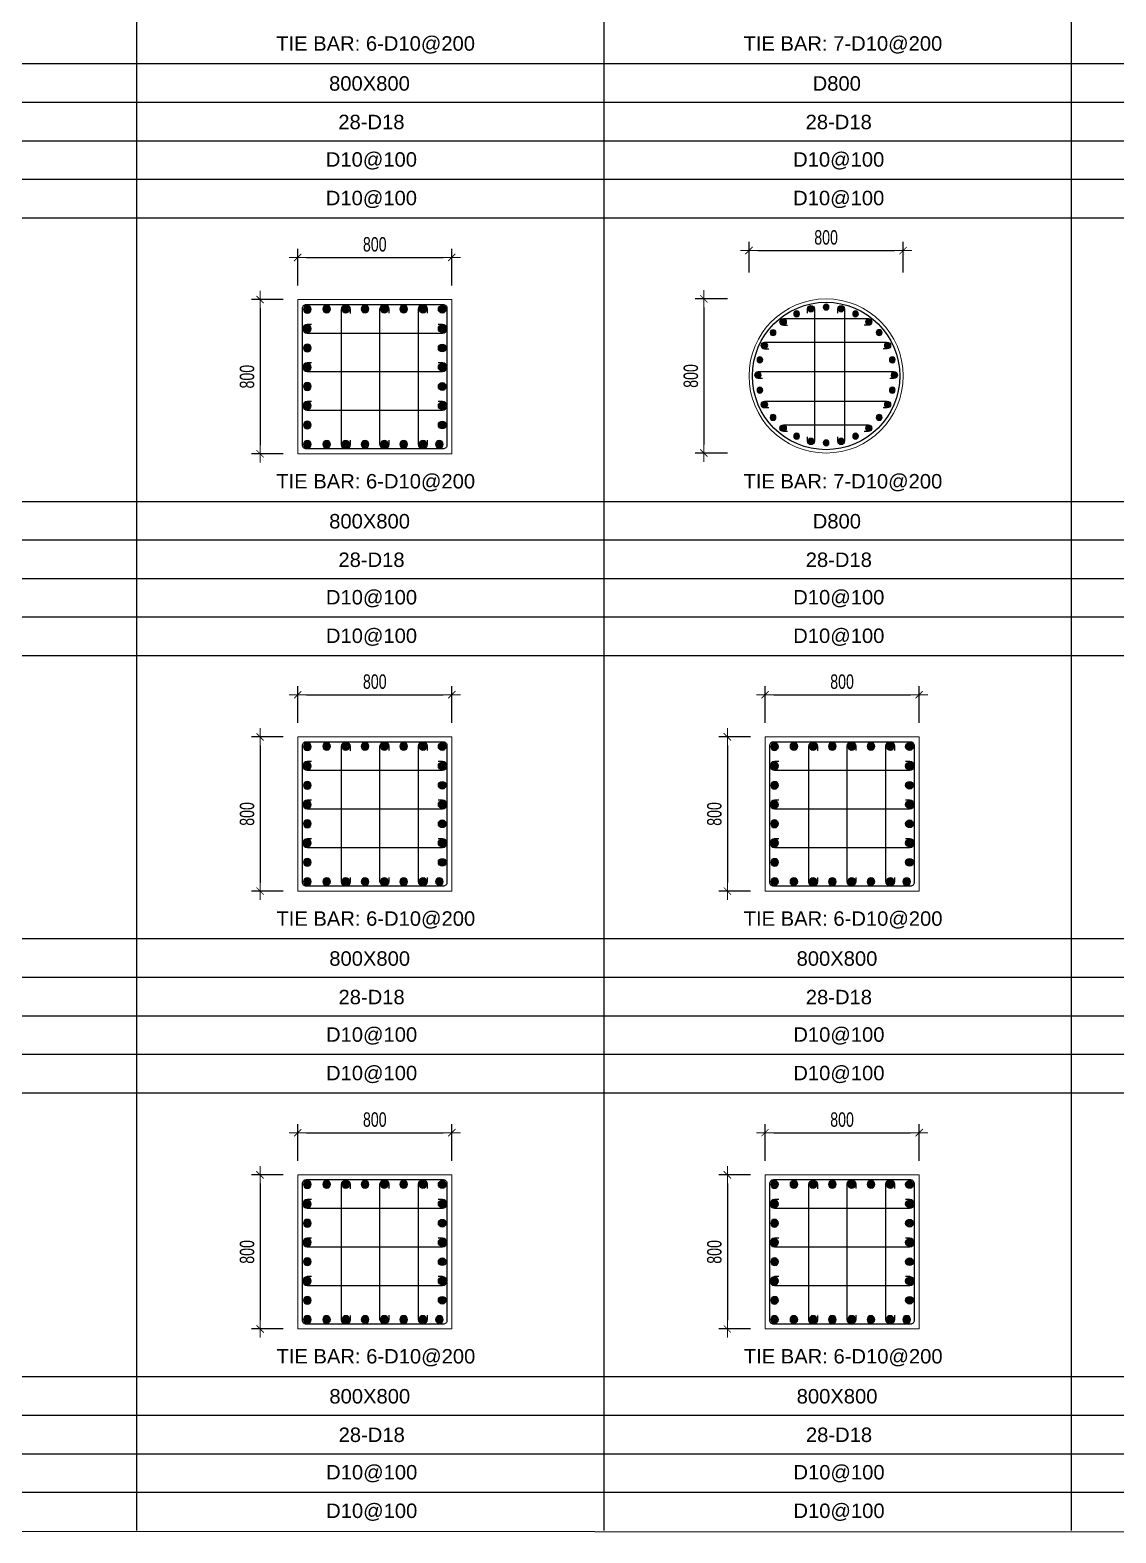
# Model space of a CAD drawing. Header units: millimetres. Extents: x 49323 to 538172, y -39336 to 181761.
# Drawn here: x 268260 to 273898, y 130327 to 138126 of the extents above; entities that cross this region are included whole.
import ezdxf
from ezdxf.enums import TextEntityAlignment as Align

# ---------------------------------------------------------------- set-up
doc = ezdxf.new("R2010")
doc.units = ezdxf.units.MM
doc.linetypes.add('CENTER2', pattern=[1.125, 0.75, -0.125, 0.125, -0.125])
doc.layers.get('Defpoints').update_dxf_attribs({"color": 151, "lineweight": 9})
for name, color, linetype in [('2', 2, 'Continuous'), ('A-ANNO-LEAD', 4, 'Continuous'), ('CEN', 1, 'CENTER2'), ('STL', 3, 'Continuous'), ('TIT1', 3, 'Continuous')]:
    doc.layers.add(name, color=color, linetype=linetype)
doc.layers.add('NDC_S_CONTINUOUS', color=3, linetype='Continuous', lineweight=20)
doc.layers.add('NDC_S_DIM', color=1, linetype='Continuous', lineweight=15)
doc.styles.add('NDC_ARIAL', font='arial.ttf', dxfattribs={"width": 0.85})
doc.styles.add('NDC_DIM', font='', dxfattribs={"width": 0.75})
doc.styles.get('NDC_DIM').set_extended_font_data('Dotum')
doc.dimstyles.new('NDC_dim_30', dxfattribs={"dimscale": 30, "dimtxt": 2.5, "dimasz": 1.5, "dimexe": 1.5, "dimexo": 2.5, "dimgap": 1, "dimtad": 1, "dimdec": 0, "dimzin": 0, "dimdsep": 46, "dimtxsty": 'NDC_DIM', "dimblk": 'DIMMARK', "dimcen": 0.09, "dimdle": 1.2, "dimclrd": 1, "dimclre": 1, "dimclrt": 3, "dimadec": 0, "dimazin": 0, "dimtfac": 1, "dimtdec": 0, "dimtix": 1, "dimtofl": 0, "dimtmove": 0, "dimatfit": 3, "dimfxl": 8, "dimfxlon": 1, "dimtolj": 1, "dimtzin": 0, "dimarcsym": 0})

# ---------------------------------------------------------------- blocks, each defined once
blk = doc.blocks.new('8')
at = {"layer": '2'}
blk.add_hatch(color=256, dxfattribs=at).paths.add_polyline_path([(20, 0, 0.386127), (1.9, 19.9), (-1.9, 19.9, 0.386127), (-20, 0, 1)])
blk.add_circle((0, 0), 20, dxfattribs=at)
blk = doc.blocks.new('5')
at = {"layer": 'CEN', "rotation": 180}
blk.add_blockref('8', (0, 0), dxfattribs=at)
blk = doc.blocks.new('DIMMARK')
at = {"layer": 'NDC_S_DIM', "color": 1}
blk.add_line((-1.5, 0), (1, 0), dxfattribs=at)
at = {"layer": 'NDC_S_DIM', "color": 2, "const_width": 0.1}
blk.add_lwpolyline([(-0.42, -0.42), (0.42, 0.42)], dxfattribs=at)
blk = doc.blocks.new('*D1396')
at = {"layer": 'Defpoints', "color": 0, "ltscale": 40, "transparency": 16777216}
for p in [(270450.1, 132403.9), (269650.1, 132182.6), (270450.1, 132182.6)]:
    blk.add_point(p, dxfattribs=at)
at = {"layer": 'NDC_S_DIM', "color": 1, "lineweight": -2, "ltscale": 40, "transparency": 16777216}
for p, q in [((269650.1, 132257.6), (269650.1, 132448.9)), ((270450.1, 132257.6), (270450.1, 132448.9)), ((269695.1, 132403.9), (270405.1, 132403.9))]:
    blk.add_line(p, q, dxfattribs=at)
at = {"layer": 'NDC_S_DIM', "color": 1, "lineweight": -2, "ltscale": 40, "transparency": 16777216, "xscale": 45, "yscale": 45, "zscale": 45, "rotation": 180}
blk.add_blockref('DIMMARK', (269650.1, 132403.9), dxfattribs=at)
at = {"layer": 'NDC_S_DIM', "color": 1, "lineweight": -2, "ltscale": 40, "transparency": 16777216, "xscale": 45, "yscale": 45, "zscale": 45}
blk.add_blockref('DIMMARK', (270450.1, 132403.9), dxfattribs=at)
at = {"layer": 'NDC_S_DIM', "color": 3, "ltscale": 40, "transparency": 16777216, "insert": (270050.1, 132471.5), "char_height": 75, "attachment_point": 5, "style": 'NDC_DIM'}
blk.add_mtext('\\A1;800', dxfattribs=at)
blk = doc.blocks.new('*D1397')
at = {"layer": 'Defpoints', "color": 0, "ltscale": 40, "transparency": 16777216}
for p in [(269650.1, 132185.1), (269454.7, 131385.1), (269650.1, 131385.1)]:
    blk.add_point(p, dxfattribs=at)
at = {"layer": 'NDC_S_DIM', "color": 1, "lineweight": -2, "ltscale": 40, "transparency": 16777216}
for p, q in [((269575.1, 132185.1), (269409.7, 132185.1)), ((269454.7, 132140.1), (269454.7, 131430.1)), ((269575.1, 131385.1), (269409.7, 131385.1))]:
    blk.add_line(p, q, dxfattribs=at)
at = {"layer": 'NDC_S_DIM', "color": 1, "lineweight": -2, "ltscale": 40, "transparency": 16777216, "xscale": 45, "yscale": 45, "zscale": 45}
for p, rotation in [((269454.7, 132185.1), 90), ((269454.7, 131385.1), 270)]:
    blk.add_blockref('DIMMARK', p, dxfattribs=dict(at, rotation=rotation))
at = {"layer": 'NDC_S_DIM', "color": 3, "ltscale": 40, "transparency": 16777216, "insert": (269387.2, 131785.1), "char_height": 75, "attachment_point": 5, "rotation": 90, "style": 'NDC_DIM'}
blk.add_mtext('\\A1;800', dxfattribs=at)
blk = doc.blocks.new('*D1398')
at = {"layer": 'Defpoints', "color": 0, "ltscale": 40, "transparency": 16777216}
for p in [(270450.1, 134676.8), (269650.1, 134455.4), (270450.1, 134455.4)]:
    blk.add_point(p, dxfattribs=at)
at = {"layer": 'NDC_S_DIM', "color": 1, "lineweight": -2, "ltscale": 40, "transparency": 16777216}
for p, q in [((269650.1, 134530.4), (269650.1, 134721.8)), ((270450.1, 134530.4), (270450.1, 134721.8)), ((269695.1, 134676.8), (270405.1, 134676.8))]:
    blk.add_line(p, q, dxfattribs=at)
at = {"layer": 'NDC_S_DIM', "color": 1, "lineweight": -2, "ltscale": 40, "transparency": 16777216, "xscale": 45, "yscale": 45, "zscale": 45, "rotation": 180}
blk.add_blockref('DIMMARK', (269650.1, 134676.8), dxfattribs=at)
at = {"layer": 'NDC_S_DIM', "color": 1, "lineweight": -2, "ltscale": 40, "transparency": 16777216, "xscale": 45, "yscale": 45, "zscale": 45}
blk.add_blockref('DIMMARK', (270450.1, 134676.8), dxfattribs=at)
at = {"layer": 'NDC_S_DIM', "color": 3, "ltscale": 40, "transparency": 16777216, "insert": (270050.1, 134744.4), "char_height": 75, "attachment_point": 5, "style": 'NDC_DIM'}
blk.add_mtext('\\A1;800', dxfattribs=at)
blk = doc.blocks.new('*D1399')
at = {"layer": 'Defpoints', "color": 0, "ltscale": 40, "transparency": 16777216}
for p in [(269650.1, 134458), (269454.7, 133658), (269650.1, 133658)]:
    blk.add_point(p, dxfattribs=at)
at = {"layer": 'NDC_S_DIM', "color": 1, "lineweight": -2, "ltscale": 40, "transparency": 16777216}
for p, q in [((269575.1, 134458), (269409.7, 134458)), ((269454.7, 134413), (269454.7, 133703)), ((269575.1, 133658), (269409.7, 133658))]:
    blk.add_line(p, q, dxfattribs=at)
at = {"layer": 'NDC_S_DIM', "color": 1, "lineweight": -2, "ltscale": 40, "transparency": 16777216, "xscale": 45, "yscale": 45, "zscale": 45}
for p, rotation in [((269454.7, 134458), 90), ((269454.7, 133658), 270)]:
    blk.add_blockref('DIMMARK', p, dxfattribs=dict(at, rotation=rotation))
at = {"layer": 'NDC_S_DIM', "color": 3, "ltscale": 40, "transparency": 16777216, "insert": (269387.2, 134058), "char_height": 75, "attachment_point": 5, "rotation": 90, "style": 'NDC_DIM'}
blk.add_mtext('\\A1;800', dxfattribs=at)
blk = doc.blocks.new('*D1400')
at = {"layer": 'Defpoints', "color": 0, "ltscale": 40, "transparency": 16777216}
for p in [(270450.1, 136946.2), (269650.1, 136724.9), (270450.1, 136724.9)]:
    blk.add_point(p, dxfattribs=at)
at = {"layer": 'NDC_S_DIM', "color": 1, "lineweight": -2, "ltscale": 40, "transparency": 16777216}
for p, q in [((269650.1, 136799.9), (269650.1, 136991.2)), ((270450.1, 136799.9), (270450.1, 136991.2)), ((269695.1, 136946.2), (270405.1, 136946.2))]:
    blk.add_line(p, q, dxfattribs=at)
at = {"layer": 'NDC_S_DIM', "color": 1, "lineweight": -2, "ltscale": 40, "transparency": 16777216, "xscale": 45, "yscale": 45, "zscale": 45, "rotation": 180}
blk.add_blockref('DIMMARK', (269650.1, 136946.2), dxfattribs=at)
at = {"layer": 'NDC_S_DIM', "color": 1, "lineweight": -2, "ltscale": 40, "transparency": 16777216, "xscale": 45, "yscale": 45, "zscale": 45}
blk.add_blockref('DIMMARK', (270450.1, 136946.2), dxfattribs=at)
at = {"layer": 'NDC_S_DIM', "color": 3, "ltscale": 40, "transparency": 16777216, "insert": (270050.1, 137013.8), "char_height": 75, "attachment_point": 5, "style": 'NDC_DIM'}
blk.add_mtext('\\A1;800', dxfattribs=at)
blk = doc.blocks.new('*D1401')
at = {"layer": 'Defpoints', "color": 0, "ltscale": 40, "transparency": 16777216}
for p in [(269650.1, 136727.4), (269454.7, 135927.4), (269650.1, 135927.4)]:
    blk.add_point(p, dxfattribs=at)
at = {"layer": 'NDC_S_DIM', "color": 1, "lineweight": -2, "ltscale": 40, "transparency": 16777216}
for p, q in [((269575.1, 136727.4), (269409.7, 136727.4)), ((269454.7, 136682.4), (269454.7, 135972.4)), ((269575.1, 135927.4), (269409.7, 135927.4))]:
    blk.add_line(p, q, dxfattribs=at)
at = {"layer": 'NDC_S_DIM', "color": 1, "lineweight": -2, "ltscale": 40, "transparency": 16777216, "xscale": 45, "yscale": 45, "zscale": 45}
for p, rotation in [((269454.7, 136727.4), 90), ((269454.7, 135927.4), 270)]:
    blk.add_blockref('DIMMARK', p, dxfattribs=dict(at, rotation=rotation))
at = {"layer": 'NDC_S_DIM', "color": 3, "ltscale": 40, "transparency": 16777216, "insert": (269387.2, 136327.4), "char_height": 75, "attachment_point": 5, "rotation": 90, "style": 'NDC_DIM'}
blk.add_mtext('\\A1;800', dxfattribs=at)
blk = doc.blocks.new('*D1404')
at = {"layer": 'Defpoints', "color": 0, "ltscale": 40, "transparency": 16777216}
for p in [(272876.2, 132403.9), (272076.2, 132182.6), (272876.2, 132182.6)]:
    blk.add_point(p, dxfattribs=at)
at = {"layer": 'NDC_S_DIM', "color": 1, "lineweight": -2, "ltscale": 40, "transparency": 16777216}
for p, q in [((272076.2, 132257.6), (272076.2, 132448.9)), ((272876.2, 132257.6), (272876.2, 132448.9)), ((272121.2, 132403.9), (272831.2, 132403.9))]:
    blk.add_line(p, q, dxfattribs=at)
at = {"layer": 'NDC_S_DIM', "color": 1, "lineweight": -2, "ltscale": 40, "transparency": 16777216, "xscale": 45, "yscale": 45, "zscale": 45, "rotation": 180}
blk.add_blockref('DIMMARK', (272076.2, 132403.9), dxfattribs=at)
at = {"layer": 'NDC_S_DIM', "color": 1, "lineweight": -2, "ltscale": 40, "transparency": 16777216, "xscale": 45, "yscale": 45, "zscale": 45}
blk.add_blockref('DIMMARK', (272876.2, 132403.9), dxfattribs=at)
at = {"layer": 'NDC_S_DIM', "color": 3, "ltscale": 40, "transparency": 16777216, "insert": (272476.2, 132471.5), "char_height": 75, "attachment_point": 5, "style": 'NDC_DIM'}
blk.add_mtext('\\A1;800', dxfattribs=at)
blk = doc.blocks.new('*D1405')
at = {"layer": 'Defpoints', "color": 0, "ltscale": 40, "transparency": 16777216}
for p in [(272076.2, 132185.1), (271880.8, 131385.1), (272076.2, 131385.1)]:
    blk.add_point(p, dxfattribs=at)
at = {"layer": 'NDC_S_DIM', "color": 1, "lineweight": -2, "ltscale": 40, "transparency": 16777216}
for p, q in [((272001.2, 132185.1), (271835.8, 132185.1)), ((271880.8, 132140.1), (271880.8, 131430.1)), ((272001.2, 131385.1), (271835.8, 131385.1))]:
    blk.add_line(p, q, dxfattribs=at)
at = {"layer": 'NDC_S_DIM', "color": 1, "lineweight": -2, "ltscale": 40, "transparency": 16777216, "xscale": 45, "yscale": 45, "zscale": 45}
for p, rotation in [((271880.8, 132185.1), 90), ((271880.8, 131385.1), 270)]:
    blk.add_blockref('DIMMARK', p, dxfattribs=dict(at, rotation=rotation))
at = {"layer": 'NDC_S_DIM', "color": 3, "ltscale": 40, "transparency": 16777216, "insert": (271813.3, 131785.1), "char_height": 75, "attachment_point": 5, "rotation": 90, "style": 'NDC_DIM'}
blk.add_mtext('\\A1;800', dxfattribs=at)
blk = doc.blocks.new('*D1406')
at = {"layer": 'Defpoints', "color": 0, "ltscale": 40, "transparency": 16777216}
for p in [(272876.2, 134676.8), (272076.2, 134455.4), (272876.2, 134455.4)]:
    blk.add_point(p, dxfattribs=at)
at = {"layer": 'NDC_S_DIM', "color": 1, "lineweight": -2, "ltscale": 40, "transparency": 16777216}
for p, q in [((272076.2, 134530.4), (272076.2, 134721.8)), ((272876.2, 134530.4), (272876.2, 134721.8)), ((272121.2, 134676.8), (272831.2, 134676.8))]:
    blk.add_line(p, q, dxfattribs=at)
at = {"layer": 'NDC_S_DIM', "color": 1, "lineweight": -2, "ltscale": 40, "transparency": 16777216, "xscale": 45, "yscale": 45, "zscale": 45, "rotation": 180}
blk.add_blockref('DIMMARK', (272076.2, 134676.8), dxfattribs=at)
at = {"layer": 'NDC_S_DIM', "color": 1, "lineweight": -2, "ltscale": 40, "transparency": 16777216, "xscale": 45, "yscale": 45, "zscale": 45}
blk.add_blockref('DIMMARK', (272876.2, 134676.8), dxfattribs=at)
at = {"layer": 'NDC_S_DIM', "color": 3, "ltscale": 40, "transparency": 16777216, "insert": (272476.2, 134744.4), "char_height": 75, "attachment_point": 5, "style": 'NDC_DIM'}
blk.add_mtext('\\A1;800', dxfattribs=at)
blk = doc.blocks.new('*D1407')
at = {"layer": 'Defpoints', "color": 0, "ltscale": 40, "transparency": 16777216}
for p in [(272076.2, 134458), (271880.8, 133658), (272076.2, 133658)]:
    blk.add_point(p, dxfattribs=at)
at = {"layer": 'NDC_S_DIM', "color": 1, "lineweight": -2, "ltscale": 40, "transparency": 16777216}
for p, q in [((272001.2, 134458), (271835.8, 134458)), ((271880.8, 134413), (271880.8, 133703)), ((272001.2, 133658), (271835.8, 133658))]:
    blk.add_line(p, q, dxfattribs=at)
at = {"layer": 'NDC_S_DIM', "color": 1, "lineweight": -2, "ltscale": 40, "transparency": 16777216, "xscale": 45, "yscale": 45, "zscale": 45}
for p, rotation in [((271880.8, 134458), 90), ((271880.8, 133658), 270)]:
    blk.add_blockref('DIMMARK', p, dxfattribs=dict(at, rotation=rotation))
at = {"layer": 'NDC_S_DIM', "color": 3, "ltscale": 40, "transparency": 16777216, "insert": (271813.3, 134058), "char_height": 75, "attachment_point": 5, "rotation": 90, "style": 'NDC_DIM'}
blk.add_mtext('\\A1;800', dxfattribs=at)
blk = doc.blocks.new('*D1626')
at = {"layer": 'Defpoints', "color": 0, "ltscale": 40, "transparency": 16777216}
for p in [(272793.3, 136982.1), (271993.3, 136793.9), (272793.3, 136793.9)]:
    blk.add_point(p, dxfattribs=at)
at = {"layer": 'NDC_S_DIM', "color": 1, "lineweight": -2, "ltscale": 40, "transparency": 16777216}
for p, q in [((271993.3, 136868.9), (271993.3, 137027.1)), ((272038.3, 136982.1), (272748.3, 136982.1)), ((272793.3, 136868.9), (272793.3, 137027.1))]:
    blk.add_line(p, q, dxfattribs=at)
at = {"layer": 'NDC_S_DIM', "color": 1, "lineweight": -2, "ltscale": 40, "transparency": 16777216, "xscale": 45, "yscale": 45, "zscale": 45, "rotation": 180}
blk.add_blockref('DIMMARK', (271993.3, 136982.1), dxfattribs=at)
at = {"layer": 'NDC_S_DIM', "color": 1, "lineweight": -2, "ltscale": 40, "transparency": 16777216, "xscale": 45, "yscale": 45, "zscale": 45}
blk.add_blockref('DIMMARK', (272793.3, 136982.1), dxfattribs=at)
at = {"layer": 'NDC_S_DIM', "color": 3, "ltscale": 40, "transparency": 16777216, "insert": (272393.3, 137049.7), "char_height": 75, "attachment_point": 5, "style": 'NDC_DIM'}
blk.add_mtext('\\A1;800', dxfattribs=at)
blk = doc.blocks.new('*D1627')
at = {"layer": 'Defpoints', "color": 0, "ltscale": 40, "transparency": 16777216}
for p in [(271956.2, 136731), (271758.8, 135931), (271956.2, 135931)]:
    blk.add_point(p, dxfattribs=at)
at = {"layer": 'NDC_S_DIM', "color": 1, "lineweight": -2, "ltscale": 40, "transparency": 16777216}
for p, q in [((271881.2, 136731), (271713.8, 136731)), ((271758.8, 136686), (271758.8, 135976)), ((271881.2, 135931), (271713.8, 135931))]:
    blk.add_line(p, q, dxfattribs=at)
at = {"layer": 'NDC_S_DIM', "color": 1, "lineweight": -2, "ltscale": 40, "transparency": 16777216, "xscale": 45, "yscale": 45, "zscale": 45}
for p, rotation in [((271758.8, 136731), 90), ((271758.8, 135931), 270)]:
    blk.add_blockref('DIMMARK', p, dxfattribs=dict(at, rotation=rotation))
at = {"layer": 'NDC_S_DIM', "color": 3, "ltscale": 40, "transparency": 16777216, "insert": (271691.3, 136331), "char_height": 75, "attachment_point": 5, "rotation": 90, "style": 'NDC_DIM'}
blk.add_mtext('\\A1;800', dxfattribs=at)
blk = doc.blocks.new('*U1099')
at = {"layer": 'STL', "xscale": -0.75, "yscale": 0.75, "zscale": 0.75, "rotation": 292.5000000000001}
blk.add_blockref('5', (0, 0), dxfattribs=at)
blk = doc.blocks.new('*U1098')
at = {"layer": 'NDC_S_DIM', "color": 0, "linetype": 'ByBlock', "lineweight": -2, "transparency": 16777216}
for p, rotation in [((-25527, 37966), 282.8571428571415), ((-25448.4, 37973.7), 269.9999999999987), ((-25370.1, 37963.8), 257.1428571428559), ((-25669.3, 37900), 308.571428571427), ((-25601.8, 37941), 295.7142857142843), ((-25296, 37936.7), 244.2857142857131), ((-25229.7, 37893.7), 231.4285714285703), ((-25725.9, 37844.9), 321.4285714285699), ((-25174.7, 37837.1), 218.5714285714274), ((-25768.8, 37778.7), 334.2857142857127), ((-25133.6, 37769.7), 205.7142857142847), ((-25796, 37704.6), 347.1428571428555), ((-25108.6, 37694.8), 192.8571428571419), ((-25100.9, 37616.2), 180), ((-25798.2, 37547.7), 12.8571428571428), ((-25110.9, 37537.9), 167.1428571428563), ((-25773.2, 37472.8), 25.71428571428561), ((-25138, 37463.8), 154.2857142857135), ((-25732.1, 37405.4), 38.57142857142841), ((-25677.1, 37348.8), 51.42857142857117), ((-25237.5, 37342.5), 128.5714285714279), ((-25180.9, 37397.6), 141.4285714285707), ((-25610.9, 37305.8), 64.28571428571395), ((-25536.7, 37278.7), 77.14285714285676), ((-25458.4, 37268.7), 89.99999999999955), ((-25379.8, 37276.5), 102.8571428571423), ((-25305, 37301.5), 115.7142857142852)]:
    blk.add_blockref('*U1099', p, dxfattribs=dict(at, rotation=rotation))
blk.add_blockref('*U1099', (-25805.9, 37626.2), dxfattribs=at)

msp = doc.modelspace()

# ---------------------------------------------------------------- linework, layer by layer
at = {"layer": '2', "lineweight": -2, "ltscale": 1000}
for points in [[(270425.1, 136682.4), (270425.1, 135972.4, -0.414214), (270405.1, 135952.4), (269695.1, 135952.4, -0.414214), (269675.1, 135972.4), (269675.1, 136682.4, -0.414214), (269695.1, 136702.4), (270405.1, 136702.4, -0.414214)], [(270425.1, 134413), (270425.1, 133703, -0.414214), (270405.1, 133683), (269695.1, 133683, -0.414214), (269675.1, 133703), (269675.1, 134413, -0.414214), (269695.1, 134433), (270405.1, 134433, -0.414214)], [(272851.2, 134413), (272851.2, 133703, -0.414214), (272831.2, 133683), (272121.2, 133683, -0.414214), (272101.2, 133703), (272101.2, 134413, -0.414214), (272121.2, 134433), (272831.2, 134433, -0.414214)], [(270425.1, 132140.1), (270425.1, 131430.1, -0.414214), (270405.1, 131410.1), (269695.1, 131410.1, -0.414214), (269675.1, 131430.1), (269675.1, 132140.1, -0.414214), (269695.1, 132160.1), (270405.1, 132160.1, -0.414214)], [(272851.2, 132140.1), (272851.2, 131430.1, -0.414214), (272831.2, 131410.1), (272121.2, 131410.1, -0.414214), (272101.2, 131430.1), (272101.2, 132140.1, -0.414214), (272121.2, 132160.1), (272831.2, 132160.1, -0.414214)]]:
    msp.add_lwpolyline(points, format="xyb", close=True, dxfattribs=at)
at = {"layer": '2'}
for points in [[(269922.4, 135997.1), (269922.4, 135974.9, -1), (269877.3, 135974.9), (269877.3, 136676.9, -1), (269922.4, 136676.9), (269922.4, 136654.8)], [(270122.4, 135998.5), (270122.4, 135976.4, -1), (270077.3, 135976.4), (270077.3, 136678.4, -1), (270122.4, 136678.4), (270122.4, 136656.3)], [(270322.4, 135998.5), (270322.4, 135976.4, -1), (270277.3, 135976.4), (270277.3, 136678.4, -1), (270322.4, 136678.4), (270322.4, 136656.3)], [(269722, 136599), (269699.9, 136599, 1), (269699.9, 136553.9), (270401.9, 136553.9, 1), (270401.9, 136599), (270379.8, 136599)], [(269722, 136399), (269699.9, 136399, 1), (269699.9, 136353.9), (270401.9, 136353.9, 1), (270401.9, 136399), (270379.8, 136399)], [(269722, 136199), (269699.9, 136199, 1), (269699.9, 136153.9), (270401.9, 136153.9, 1), (270401.9, 136199), (270379.8, 136199)], [(269922.4, 133727.6), (269922.4, 133705.5, -1), (269877.3, 133705.5), (269877.3, 134407.5, -1), (269922.4, 134407.5), (269922.4, 134385.3)], [(270122.4, 133729.1), (270122.4, 133707, -1), (270077.3, 133707), (270077.3, 134409, -1), (270122.4, 134409), (270122.4, 134386.8)], [(270322.4, 133729.1), (270322.4, 133707, -1), (270277.3, 133707), (270277.3, 134409, -1), (270322.4, 134409), (270322.4, 134386.8)], [(272348.5, 133727.6), (272348.5, 133705.5, -1), (272303.4, 133705.5), (272303.4, 134407.5, -1), (272348.5, 134407.5), (272348.5, 134385.3)], [(272548.5, 133729.1), (272548.5, 133707, -1), (272503.4, 133707), (272503.4, 134409, -1), (272548.5, 134409), (272548.5, 134386.8)], [(272748.5, 133729.1), (272748.5, 133707, -1), (272703.4, 133707), (272703.4, 134409, -1), (272748.5, 134409), (272748.5, 134386.8)], [(269722, 134329.5), (269699.9, 134329.5, 1), (269699.9, 134284.5), (270401.9, 134284.5, 1), (270401.9, 134329.5), (270379.8, 134329.5)], [(272148.1, 134329.5), (272126, 134329.5, 1), (272126, 134284.5), (272828, 134284.5, 1), (272828, 134329.5), (272805.9, 134329.5)], [(269722, 134129.5), (269699.9, 134129.5, 1), (269699.9, 134084.5), (270401.9, 134084.5, 1), (270401.9, 134129.5), (270379.8, 134129.5)], [(272148.1, 134129.5), (272126, 134129.5, 1), (272126, 134084.5), (272828, 134084.5, 1), (272828, 134129.5), (272805.9, 134129.5)], [(269722, 133929.5), (269699.9, 133929.5, 1), (269699.9, 133884.5), (270401.9, 133884.5, 1), (270401.9, 133929.5), (270379.8, 133929.5)], [(272148.1, 133929.5), (272126, 133929.5, 1), (272126, 133884.5), (272828, 133884.5, 1), (272828, 133929.5), (272805.9, 133929.5)], [(269922.4, 131454.8), (269922.4, 131432.6, -1), (269877.3, 131432.6), (269877.3, 132134.6, -1), (269922.4, 132134.6), (269922.4, 132112.5)], [(270122.4, 131456.2), (270122.4, 131434.1, -1), (270077.3, 131434.1), (270077.3, 132136.1, -1), (270122.4, 132136.1), (270122.4, 132114)], [(270322.4, 131456.2), (270322.4, 131434.1, -1), (270277.3, 131434.1), (270277.3, 132136.1, -1), (270322.4, 132136.1), (270322.4, 132114)], [(272348.5, 131454.8), (272348.5, 131432.6, -1), (272303.4, 131432.6), (272303.4, 132134.6, -1), (272348.5, 132134.6), (272348.5, 132112.5)], [(272548.5, 131456.2), (272548.5, 131434.1, -1), (272503.4, 131434.1), (272503.4, 132136.1, -1), (272548.5, 132136.1), (272548.5, 132114)], [(272748.5, 131456.2), (272748.5, 131434.1, -1), (272703.4, 131434.1), (272703.4, 132136.1, -1), (272748.5, 132136.1), (272748.5, 132114)], [(269722, 132056.7), (269699.9, 132056.7, 1), (269699.9, 132011.6), (270401.9, 132011.6, 1), (270401.9, 132056.7), (270379.8, 132056.7)], [(272148.1, 132056.7), (272126, 132056.7, 1), (272126, 132011.6), (272828, 132011.6, 1), (272828, 132056.7), (272805.9, 132056.7)], [(269722, 131856.7), (269699.9, 131856.7, 1), (269699.9, 131811.6), (270401.9, 131811.6, 1), (270401.9, 131856.7), (270379.8, 131856.7)], [(272148.1, 131856.7), (272126, 131856.7, 1), (272126, 131811.6), (272828, 131811.6, 1), (272828, 131856.7), (272805.9, 131856.7)], [(269722, 131656.7), (269699.9, 131656.7, 1), (269699.9, 131611.6), (270401.9, 131611.6, 1), (270401.9, 131656.7), (270379.8, 131656.7)], [(272148.1, 131656.7), (272126, 131656.7, 1), (272126, 131611.6), (272828, 131611.6, 1), (272828, 131656.7), (272805.9, 131656.7)]]:
    msp.add_lwpolyline(points, format="xyb", dxfattribs=at)
at = {"layer": '2', "elevation": 0}
for points in [[(272297.4, 136657.6), (272297.4, 136679.7, -1), (272332.4, 136679.7), (272332.4, 135992.4, -1), (272297.4, 135992.4), (272297.4, 136014.5)], [(272454.3, 136657.6), (272454.3, 136679.7, -1), (272489.3, 136679.7), (272489.3, 135992.4, -1), (272454.3, 135992.4), (272454.3, 136014.5)], [(272193.5, 136593.7), (272171.4, 136593.7, -1), (272171.4, 136628.7), (272613.2, 136629.2, -1), (272613.2, 136594.2), (272591, 136594.2)], [(272095.7, 136471), (272073.6, 136471, -1), (272073.6, 136506), (272711, 136506.5, -1), (272711, 136471.5), (272688.8, 136471.5)], [(272063, 136318.5), (272040.8, 136318.5, -1), (272040.8, 136353.6), (272745.8, 136353.6, -1), (272745.8, 136318.5), (272723.7, 136318.5)], [(272095.7, 136165.1), (272073.6, 136165.1, -1), (272073.6, 136200.1), (272711, 136200.6, -1), (272711, 136165.6), (272688.8, 136165.6)], [(272193.5, 136042.4), (272171.4, 136042.4, -1), (272171.4, 136077.5), (272613.2, 136077.9, -1), (272613.2, 136042.9), (272591, 136042.9)]]:
    msp.add_lwpolyline(points, format="xyb", dxfattribs=at)
at = {"layer": '2', "lineweight": -2, "ltscale": 1000}
msp.add_circle((272393.3, 136331), 382.5, dxfattribs=at)
at = {"layer": 'A-ANNO-LEAD'}
msp.add_lwpolyline([(262048.7, 130339.8), (283383.7, 130326.6), (283383.7, 146946.6), (262048.7, 146959.8)], close=True, dxfattribs=at)
at = {"layer": 'NDC_S_CONTINUOUS', "ltscale": 70}
for points in [[(270450.1, 136727.4), (270450.1, 135927.4), (269650.1, 135927.4), (269650.1, 136727.4), (270450.1, 136727.4)], [(270450.1, 134458), (270450.1, 133658), (269650.1, 133658), (269650.1, 134458), (270450.1, 134458)], [(272876.2, 134458), (272876.2, 133658), (272076.2, 133658), (272076.2, 134458), (272876.2, 134458)], [(270450.1, 132185.1), (270450.1, 131385.1), (269650.1, 131385.1), (269650.1, 132185.1), (270450.1, 132185.1)], [(272876.2, 132185.1), (272876.2, 131385.1), (272076.2, 131385.1), (272076.2, 132185.1), (272876.2, 132185.1)]]:
    msp.add_lwpolyline(points, dxfattribs=at)
msp.add_circle((272393.3, 136331), 400, dxfattribs=at)
at = {"layer": 'TIT1'}
for p, q in [((268812.7, 146474.5), (268812.7, 130339.8)), ((271238.8, 146474.5), (271238.8, 130339.8)), ((273664.9, 146474.5), (273664.9, 130339.8)), ((283382.1, 137150.5), (262047.1, 137150.5)), ((283382.6, 134878.6), (262047.6, 134878.6)), ((283383.1, 132609.1), (262048.2, 132609.1))]:
    msp.add_line(p, q, dxfattribs=at)
at = {"layer": 'TIT1', "color": 8}
for p, q in [((283369.3, 137950.5), (262675, 137950.5)), ((283369.3, 137750.5), (262675, 137750.5)), ((283369.3, 137550.5), (262675, 137550.5)), ((283369.3, 137350.5), (263104.2, 137350.5)), ((283382.6, 135678.6), (262675.5, 135678.6)), ((283382.6, 135478.6), (262675.5, 135478.6)), ((283382.6, 135278.6), (262675.5, 135278.6)), ((283382.6, 135078.6), (263104.7, 135078.6)), ((283383.1, 133409.1), (262676, 133409.1)), ((283383.1, 133209.1), (262676, 133209.1)), ((283383.1, 133009.1), (262676, 133009.1)), ((283383.1, 132809.1), (263105.2, 132809.1)), ((283383.7, 131136.3), (262676.6, 131136.3)), ((283383.7, 130936.3), (262676.6, 130936.3)), ((283383.7, 130736.3), (262676.6, 130736.3)), ((283383.7, 130536.3), (263105.8, 130536.3))]:
    msp.add_line(p, q, dxfattribs=at)

# ---------------------------------------------------------------- block references
at = {"layer": 'NDC_S_DIM', "rotation": 0.8126515942541631}
msp.add_blockref('*U1098', (298377.8, 99079.6), dxfattribs=at)
at = {"layer": 'STL', "xscale": -1}
for p in [(269699.9, 136677.4), (269699.9, 136576.5), (269699.9, 136476.5), (269699.9, 136376.5), (269699.9, 136276.5), (269699.9, 136176.5), (269699.9, 136076.5), (269699.9, 135976.5), (269699.9, 134408), (272126, 134408), (269699.9, 134307), (272126, 134307), (269699.9, 134207), (272126, 134207), (269699.9, 134107), (272126, 134107), (269699.9, 134007), (272126, 134007), (269699.9, 133907), (272126, 133907), (269699.9, 133807), (272126, 133807), (269699.9, 133707), (272126, 133707), (269699.9, 132135.1), (272126, 132135.1), (269699.9, 132034.2), (272126, 132034.2), (269699.9, 131934.2), (272126, 131934.2), (269699.9, 131834.2), (272126, 131834.2), (269699.9, 131734.2), (272126, 131734.2), (269699.9, 131634.2), (272126, 131634.2), (269699.9, 131534.2), (272126, 131534.2), (269699.9, 131434.2), (272126, 131434.2)]:
    msp.add_blockref('5', p, dxfattribs=at)
at = {"layer": 'STL', "xscale": -1, "rotation": 270}
for p in [(269799.9, 136678.4), (269899.9, 136678.4), (269999.9, 136678.4), (270099.9, 136678.4), (270199.9, 136678.4), (270299.9, 136678.4), (269699.9, 135976.5), (269799.9, 135976.5), (269899.9, 135976.5), (269999.9, 135976.5), (270099.9, 135976.5), (270199.9, 135976.5), (270299.9, 135976.5), (270385.8, 135976.5), (269799.9, 134409), (269899.9, 134409), (269999.9, 134409), (270099.9, 134409), (270199.9, 134409), (270299.9, 134409), (272226, 134409), (272326, 134409), (272426, 134409), (272526, 134409), (272626, 134409), (272726, 134409), (269699.9, 133707), (269799.9, 133707), (269899.9, 133707), (269999.9, 133707), (270099.9, 133707), (270199.9, 133707), (270299.9, 133707), (270385.8, 133707), (272126, 133707), (272226, 133707), (272326, 133707), (272426, 133707), (272526, 133707), (272626, 133707), (272726, 133707), (272811.9, 133707), (269799.9, 132136.1), (269899.9, 132136.1), (269999.9, 132136.1), (270099.9, 132136.1), (270199.9, 132136.1), (270299.9, 132136.1), (272226, 132136.1), (272326, 132136.1), (272426, 132136.1), (272526, 132136.1), (272626, 132136.1), (272726, 132136.1), (269699.9, 131434.2), (269799.9, 131434.2), (269899.9, 131434.2), (269999.9, 131434.2), (270099.9, 131434.2), (270199.9, 131434.2), (270299.9, 131434.2), (270385.8, 131434.2), (272126, 131434.2), (272226, 131434.2), (272326, 131434.2), (272426, 131434.2), (272526, 131434.2), (272626, 131434.2), (272726, 131434.2), (272811.9, 131434.2)]:
    msp.add_blockref('5', p, dxfattribs=at)
at = {"layer": 'STL'}
for p in [(270400.3, 136677.4), (270400.3, 136576.5), (270400.3, 136476.5), (270400.3, 136376.5), (270400.3, 136276.5), (270400.3, 136176.5), (270400.3, 136076.5), (270400.3, 134408), (272826.4, 134408), (270400.3, 134307), (272826.4, 134307), (270400.3, 134207), (272826.4, 134207), (270400.3, 134107), (272826.4, 134107), (270400.3, 134007), (272826.4, 134007), (270400.3, 133907), (272826.4, 133907), (270400.3, 133807), (272826.4, 133807), (270400.3, 132135.1), (272826.4, 132135.1), (270400.3, 132034.2), (272826.4, 132034.2), (270400.3, 131934.2), (272826.4, 131934.2), (270400.3, 131834.2), (272826.4, 131834.2), (270400.3, 131734.2), (272826.4, 131734.2), (270400.3, 131634.2), (272826.4, 131634.2), (270400.3, 131534.2), (272826.4, 131534.2)]:
    msp.add_blockref('5', p, dxfattribs=at)

# ---------------------------------------------------------------- texts
at = {"layer": 'TIT1', "style": 'NDC_ARIAL'}
for s, p in [('TIE BAR: 6-D10@200', (270054.4, 138051.1)), ('TIE BAR: 7-D10@200', (272480.5, 138051.1)), ('800X800', (270022.6, 137849.2)), ('D800', (272448.7, 137849.2)), ('28-D18', (270032.7, 137649.2)), ('28-D18', (272458.8, 137649.2)), ('D10@100', (270032.7, 137449.2)), ('D10@100', (272458.8, 137449.2)), ('D10@100', (270032.7, 137249.2)), ('D10@100', (272458.8, 137249.2)), ('TIE BAR: 6-D10@200', (270055, 135779.2)), ('TIE BAR: 7-D10@200', (272480.5, 135779.2)), ('800X800', (270023.2, 135577.3)), ('D800', (272449.2, 135577.3)), ('28-D18', (270033.2, 135377.3)), ('28-D18', (272459.3, 135377.3)), ('D10@100', (270033.2, 135177.3)), ('D10@100', (272459.3, 135177.3)), ('D10@100', (270033.2, 134977.3)), ('D10@100', (272459.3, 134977.3)), ('TIE BAR: 6-D10@200', (270055.5, 133509.7)), ('TIE BAR: 6-D10@200', (272481.6, 133509.7)), ('800X800', (270023.7, 133307.8)), ('800X800', (272449.8, 133307.8)), ('28-D18', (270033.7, 133107.8)), ('28-D18', (272459.8, 133107.8)), ('D10@100', (270033.7, 132907.8)), ('D10@100', (272459.8, 132907.8)), ('D10@100', (270033.7, 132707.8)), ('D10@100', (272459.8, 132707.8)), ('TIE BAR: 6-D10@200', (270056, 131238)), ('TIE BAR: 6-D10@200', (272482.1, 131238)), ('800X800', (270024.2, 131036.1)), ('800X800', (272450.3, 131036.1)), ('28-D18', (270034.3, 130836.1)), ('28-D18', (272460.4, 130836.1)), ('D10@100', (270034.3, 130636.1)), ('D10@100', (272460.4, 130636.1)), ('D10@100', (270034.3, 130436.1)), ('D10@100', (272460.4, 130436.1))]:
    msp.add_text(s, height=75, dxfattribs=at).set_placement(p, align=Align.MIDDLE)

# ---------------------------------------------------------------- dimensions: what is measured, and where the dimension line sits
at = {"layer": 'NDC_S_DIM', "ltscale": 40}
for base, p1, p2, picture, middle in [((270450.1, 136946.2), (269650.1, 136724.9), (270450.1, 136724.9), '*D1400', (270050.1, 137013.8)), ((272793.3, 136982.1), (271993.3, 136793.9), (272793.3, 136793.9), '*D1626', (272393.3, 137049.7)), ((270450.1, 134676.8), (269650.1, 134455.4), (270450.1, 134455.4), '*D1398', (270050.1, 134744.4)), ((272876.2, 134676.8), (272076.2, 134455.4), (272876.2, 134455.4), '*D1406', (272476.2, 134744.4)), ((270450.1, 132403.9), (269650.1, 132182.6), (270450.1, 132182.6), '*D1396', (270050.1, 132471.5)), ((272876.2, 132403.9), (272076.2, 132182.6), (272876.2, 132182.6), '*D1404', (272476.2, 132471.5))]:
    dim = msp.add_linear_dim(base=base, p1=p1, p2=p2, dimstyle='NDC_dim_30', dxfattribs=at)
    dim.commit()
    dim.dimension.update_dxf_attribs({"geometry": picture, "text_midpoint": middle})
for base, p1, p2, picture, middle in [((269454.7, 135927.4), (269650.1, 136727.4), (269650.1, 135927.4), '*D1401', (269387.2, 136327.4)), ((271758.8, 135931), (271956.2, 136731), (271956.2, 135931), '*D1627', (271691.3, 136331)), ((269454.7, 133658), (269650.1, 134458), (269650.1, 133658), '*D1399', (269387.2, 134058)), ((271880.8, 133658), (272076.2, 134458), (272076.2, 133658), '*D1407', (271813.3, 134058)), ((269454.7, 131385.1), (269650.1, 132185.1), (269650.1, 131385.1), '*D1397', (269387.2, 131785.1)), ((271880.8, 131385.1), (272076.2, 132185.1), (272076.2, 131385.1), '*D1405', (271813.3, 131785.1))]:
    dim = msp.add_linear_dim(base=base, p1=p1, p2=p2, angle=90, dimstyle='NDC_dim_30', dxfattribs=at)
    dim.commit()
    dim.dimension.update_dxf_attribs({"geometry": picture, "text_midpoint": middle})

doc.saveas('drawing.dxf')
